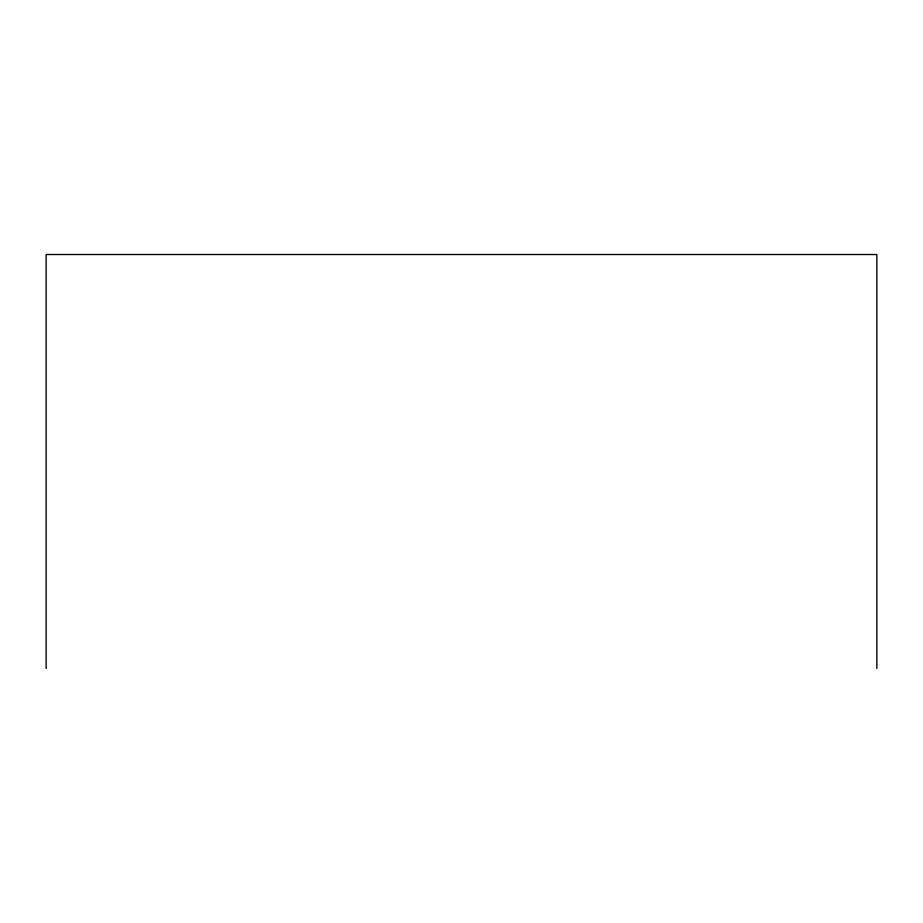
<?xml version="1.0" encoding="UTF-8"?>
<svg xmlns="http://www.w3.org/2000/svg" width="923" height="923" viewBox="0 0 923 923"><rect width="100%" height="100%" fill="white"/><g stroke="black" fill="none" stroke-linecap="round" stroke-linejoin="round"><path stroke-width="1.38" d="M876.85 668.483L876.85 254.517L46.15 254.517L46.15 668.483"/></g></svg>
